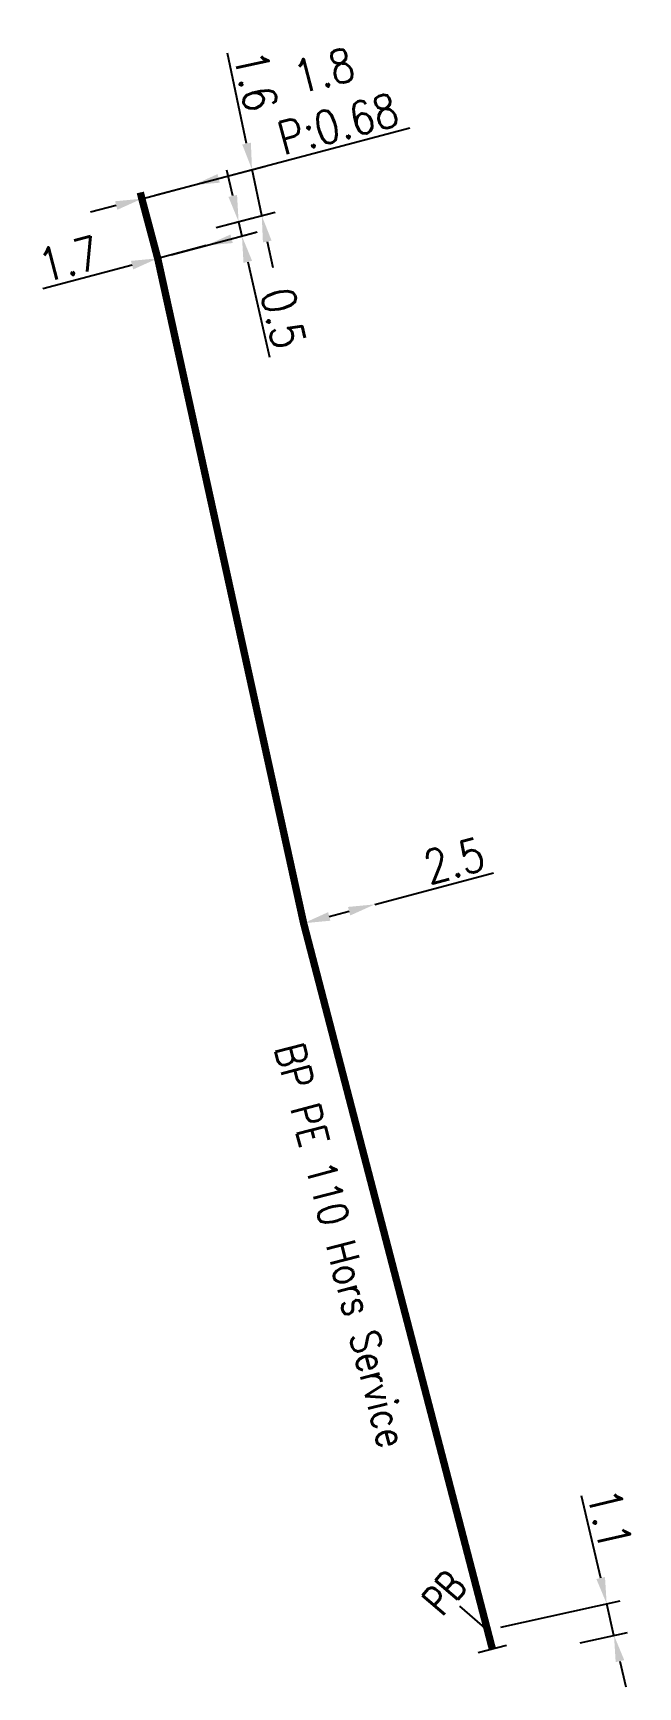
# Model space of a CAD drawing. Header units: millimetres. Extents: x 185000 to 186000, y 128000 to 129005.
# Drawn here: x 185161.2 to 185181.8, y 128949.2 to 129005.4 of the extents above; entities that cross this region are included whole.
import ezdxf
from ezdxf.enums import TextEntityAlignment as Align

# ---------------------------------------------------------------- set-up
doc = ezdxf.new("R2010")
doc.units = ezdxf.units.MM
doc.header["$PDMODE"] = 34
doc.linetypes.add('L_25_FT', pattern=[2000, 1000, 1000])
doc.layers.get('0').update_dxf_attribs({"linetype": 'CONTINUOUS'})
doc.layers.get('DEFPOINTS').update_dxf_attribs({"linetype": 'CONTINUOUS'})
doc.layers.add('L_908', color=5, linetype='CONTINUOUS')
doc.styles.add('G_ROMANS', font='ROMANS.SHX', dxfattribs={"width": 0.75})
doc.styles.get("Standard").update_dxf_attribs({"font": 'romans.shx', "width": 0.85})
doc.linetypes.add('BP_HS', pattern='A,2,-1,["G",Standard,S=0.85,R=0,X=-0.27,Y=-0.4],-1', length=4)
doc.dimstyles.get("Standard").update_dxf_attribs({"dimtxt": 1.5, "dimasz": 1.2, "dimexe": 0.625, "dimexo": 0.625, "dimgap": 0.25, "dimtad": 1, "dimdec": 1, "dimzin": 0, "dimdsep": 46, "dimtxsty": 'Standard', "dimcen": -0.5, "dimadec": 0, "dimazin": 0, "dimtfac": 1, "dimtdec": 1, "dimtmove": 0, "dimatfit": 3, "dimfxl": 0, "dimtolj": 1, "dimtzin": 0, "dimarcsym": 0})

# ---------------------------------------------------------------- blocks, each defined once
blk = doc.blocks.new('*D80')
at = {"layer": 'DEFPOINTS', "color": 0, "linetype": 'Continuous', "transparency": 16777216}
for p in [(185168.211, 128999.005), (185166.993, 128998.682), (185165.461, 128997.76)]:
    blk.add_point(p, dxfattribs=at)
at = {"layer": 'L_908', "color": 0, "linetype": 'Continuous', "lineweight": -2, "transparency": 16777216}
for p, q in [((185168.011, 128999.883), (185167.81, 129000.76)), ((185167.446, 128998.803), (185168.665, 128999.126)), ((185168.211, 128999.005), (185168.323, 128998.518)), ((185165.914, 128997.88), (185168.776, 128998.638)), ((185168.523, 128997.641), (185169.263, 128994.402))]:
    blk.add_line(p, q, dxfattribs=at)
at = {"layer": 'L_908', "color": 0, "linetype": 'Continuous', "transparency": 16777216}
for points in [[(185168.157, 128999.916), (185167.865, 128999.849), (185168.211, 128999.005)], [(185168.669, 128997.674), (185168.377, 128997.607), (185168.323, 128998.518)]]:
    blk.add_solid(points, dxfattribs=at)
at = {"layer": 'L_908', "color": 0, "linetype": 'Continuous', "transparency": 16777216, "insert": (185169.729, 128995.728), "char_height": 1.125, "attachment_point": 5, "rotation": 282.8655}
blk.add_mtext('\\A1;0.5', dxfattribs=at)
blk = doc.blocks.new('*D81')
at = {"layer": 'DEFPOINTS', "color": 0, "linetype": 'Continuous', "transparency": 16777216}
for p in [(185165.461, 128997.76), (185167.104, 128998.195), (185167.104, 128998.195)]:
    blk.add_point(p, dxfattribs=at)
at = {"layer": 'L_908', "color": 0, "linetype": 'Continuous', "lineweight": -2, "transparency": 16777216}
for p, q in [((185167.974, 128998.426), (185168.844, 128998.656)), ((185167.104, 128998.195), (185165.461, 128997.76)), ((185164.591, 128997.529), (185161.554, 128996.724))]:
    blk.add_line(p, q, dxfattribs=at)
at = {"layer": 'L_908', "color": 0, "linetype": 'Continuous', "transparency": 16777216}
for points in [[(185167.936, 128998.571), (185168.012, 128998.281), (185167.104, 128998.195)], [(185164.552, 128997.674), (185164.629, 128997.384), (185165.461, 128997.76)]]:
    blk.add_solid(points, dxfattribs=at)
at = {"layer": 'L_908', "color": 0, "linetype": 'Continuous', "transparency": 16777216, "insert": (185162.445, 128997.736), "char_height": 1.125, "attachment_point": 5, "rotation": 14.8406}
blk.add_mtext('\\A1;1.7', dxfattribs=at)
blk = doc.blocks.new('*D82')
at = {"layer": 'DEFPOINTS', "color": 0, "linetype": 'Continuous', "transparency": 16777216}
for p in [(185172.837, 128975.795), (185172.837, 128975.795), (185170.42, 128975.154)]:
    blk.add_point(p, dxfattribs=at)
at = {"layer": 'L_908', "color": 0, "linetype": 'Continuous', "lineweight": -2, "transparency": 16777216}
for p, q in [((185172.837, 128975.795), (185176.876, 128976.865)), ((185171.29, 128975.385), (185171.967, 128975.564))]:
    blk.add_line(p, q, dxfattribs=at)
at = {"layer": 'L_908', "color": 0, "linetype": 'Continuous', "transparency": 16777216}
for points in [[(185171.928, 128975.709), (185172.005, 128975.419), (185172.837, 128975.795)], [(185171.252, 128975.53), (185171.329, 128975.24), (185170.42, 128975.154)]]:
    blk.add_solid(points, dxfattribs=at)
at = {"layer": 'L_908', "color": 0, "linetype": 'Continuous', "transparency": 16777216, "insert": (185175.534, 128977.285), "char_height": 1.125, "attachment_point": 5, "rotation": 14.8404}
blk.add_mtext('\\A1;2.5', dxfattribs=at)
blk = doc.blocks.new('*D83')
at = {"layer": 'DEFPOINTS', "color": 0, "linetype": 'Continuous', "transparency": 16777216}
for p in [(185176.669, 128951.115), (185179.358, 128950.586), (185180.967, 128950.943)]:
    blk.add_point(p, dxfattribs=at)
at = {"layer": 'L_908', "color": 0, "linetype": 'Continuous', "lineweight": -2, "transparency": 16777216}
for p, q in [((185180.515, 128952.892), (185179.867, 128955.686)), ((185177.126, 128951.217), (185181.176, 128952.117)), ((185180.967, 128950.943), (185180.718, 128952.015)), ((185179.816, 128950.688), (185181.424, 128951.045)), ((185181.17, 128950.067), (185181.374, 128949.19))]:
    blk.add_line(p, q, dxfattribs=at)
at = {"layer": 'L_908', "color": 0, "linetype": 'Continuous', "transparency": 16777216}
for points in [[(185180.661, 128952.926), (185180.369, 128952.858), (185180.718, 128952.015)], [(185181.316, 128950.101), (185181.024, 128950.033), (185180.967, 128950.943)]]:
    blk.add_solid(points, dxfattribs=at)
at = {"layer": 'L_908', "color": 0, "linetype": 'Continuous', "transparency": 16777216, "insert": (185180.82, 128954.897), "char_height": 1.125, "attachment_point": 5, "rotation": 283.0593}
blk.add_mtext('\\A1;1.1', dxfattribs=at)
blk = doc.blocks.new('L_340_13')
at = {"color": 0, "linetype": 'Continuous', "flags": 128}
blk.add_lwpolyline([(0, 0), (0, 1.25)], dxfattribs=at)
at = {"color": 0, "linetype": 'Continuous', "style": 'G_ROMANS', "width": 0.75}
blk.add_text('PB', height=1, dxfattribs=at).set_placement((0, 1.945), align=Align.MIDDLE)
at = {"color": 0, "linetype": 'Continuous', "width": 0.75, "flags": 3}
for tag, p in [('DEF_LEG', (0, -10)), ('DEF_COUP', (0, -12.5)), ('DEF_TYPE', (0, -15))]:
    blk.add_attdef(tag, text='', height=1.2, dxfattribs=at).set_placement(p, align=Align.MIDDLE)
blk = doc.blocks.new('L_340_07')
at = {"color": 0, "linetype": 'Continuous', "const_width": 0.25, "flags": 128}
blk.add_lwpolyline([(0, 0), (0.35, 0)], dxfattribs=at)
at = {"color": 0, "linetype": 'Continuous', "flags": 128}
blk.add_lwpolyline([(0.35, -0.5), (0.35, 0.5)], dxfattribs=at)
at = {"color": 0, "linetype": 'Continuous', "width": 0.75, "flags": 3}
for tag, p in [('DEF_LEG', (0.723, -3.465)), ('DEF_COUP', (0.723, -5.965)), ('DEF_TYPE', (0.723, -8.465))]:
    blk.add_attdef(tag, text='', height=1.2, dxfattribs=at).set_placement(p, align=Align.MIDDLE)
blk = doc.blocks.new('*D86')
at = {"layer": 'DEFPOINTS', "color": 0, "linetype": 'Continuous', "transparency": 16777216}
for p in [(185164.922, 128999.787), (185168.997, 128999.214), (185166.993, 128998.682)]:
    blk.add_point(p, dxfattribs=at)
at = {"layer": 'L_908', "color": 0, "linetype": 'Continuous', "lineweight": -2, "transparency": 16777216}
for p, q in [((185168.48, 129001.66), (185167.83, 129004.734)), ((185165.375, 128999.907), (185169.12, 129000.899)), ((185168.997, 128999.214), (185168.666, 129000.779)), ((185167.446, 128998.803), (185169.451, 128999.334)), ((185169.184, 128998.333), (185169.37, 128997.453))]:
    blk.add_line(p, q, dxfattribs=at)
at = {"layer": 'L_908', "color": 0, "linetype": 'Continuous', "transparency": 16777216}
for points in [[(185168.627, 129001.691), (185168.334, 129001.629), (185168.666, 129000.779)], [(185169.33, 128998.364), (185169.037, 128998.302), (185168.997, 128999.214)]]:
    blk.add_solid(points, dxfattribs=at)
at = {"layer": 'L_908', "color": 0, "linetype": 'Continuous', "transparency": 16777216, "insert": (185168.796, 129003.792), "char_height": 1.125, "attachment_point": 5, "rotation": 281.9391}
blk.add_mtext('\\A1;1.6', dxfattribs=at)
blk = doc.blocks.new('*D87')
at = {"layer": 'DEFPOINTS', "color": 0, "linetype": 'Continuous', "transparency": 16777216}
for p in [(185166.662, 129000.248), (185166.662, 129000.248), (185164.922, 128999.787)]:
    blk.add_point(p, dxfattribs=at)
at = {"layer": 'L_908', "color": 0, "linetype": 'Continuous', "lineweight": -2, "transparency": 16777216}
for p, q in [((185167.532, 129000.478), (185174.033, 129002.201)), ((185164.922, 128999.787), (185166.662, 129000.248)), ((185164.052, 128999.556), (185163.182, 128999.326))]:
    blk.add_line(p, q, dxfattribs=at)
at = {"layer": 'L_908', "color": 0, "linetype": 'Continuous', "transparency": 16777216}
for points in [[(185167.493, 129000.623), (185167.57, 129000.333), (185166.662, 129000.248)], [(185164.013, 128999.701), (185164.09, 128999.411), (185164.922, 128999.787)]]:
    blk.add_solid(points, dxfattribs=at)
at = {"layer": 'L_908', "color": 0, "linetype": 'Continuous', "transparency": 16777216, "insert": (185171.351, 129003.236), "char_height": 1.125, "attachment_point": 5, "rotation": 14.8406}
blk.add_mtext('\\A1;1.8\\PP:0.68', dxfattribs=at)

msp = doc.modelspace()

# ---------------------------------------------------------------- linework, layer by layer
at = {"layer": 'L_908', "linetype": 'BP_HS', "const_width": 0.25}
msp.add_lwpolyline([(185164.87, 129000), (185164.922, 128999.787), (185165.461, 128997.76), (185170.42, 128975.154), (185176.669, 128951.115), (185176.744, 128950.825)], dxfattribs=at)

# ---------------------------------------------------------------- block references
at = {"layer": 'L_908'}
for name, p, rotation in [('L_340_13', (185176.669, 128951.115), 49.13878818824133), ('L_340_07', (185176.744, 128950.825), 284.5708245612981)]:
    msp.add_blockref(name, p, dxfattribs=dict(at, rotation=rotation))

# ---------------------------------------------------------------- texts
at = {"layer": 'L_908', "linetype": 'L_25_FT', "width": 0.85}
msp.add_text('BP PE 110 Hors Service', height=1, rotation=284.5708, dxfattribs=at).set_placement((185171.714, 128964.213), align=Align.MIDDLE)

# ---------------------------------------------------------------- dimensions: what is measured, and where the dimension line sits
at = {"layer": 'L_908', "linetype": 'Continuous'}
for base, p1, p2, angle, text, picture, middle in [((185166.662, 129000.248), (185164.922, 128999.787), (185166.662, 129000.248), 194.8406, '<>\\PP:0.68', '*D87', (185171.783, 129001.605)), ((185168.997, 128999.214), (185164.922, 128999.787), (185166.993, 128998.682), 101.9391, '1.6', '*D86', (185168.062, 129003.637)), ((185168.211, 128999.005), (185165.461, 128997.76), (185166.993, 128998.682), 282.8655, '0.5', '*D80', (185168.998, 128995.561))]:
    dim = msp.add_linear_dim(base=base, p1=p1, p2=p2, angle=angle, text=text, dimstyle='Standard', override={"dimscale": 0.75, "dimatfit": 0}, dxfattribs=at)
    dim.commit()
    dim.dimension.update_dxf_attribs({"geometry": picture, "text_midpoint": middle, "dimtype": 160})
for base, p1, p2, angle, override, picture, middle in [((185167.104, 128998.195), (185165.461, 128997.76), (185167.104, 128998.195), 194.8406, {"dimscale": 0.75, "dimatfit": 0}, '*D81', (185162.637, 128997.011)), ((185172.837, 128975.795), (185170.42, 128975.154), (185172.837, 128975.795), 194.8404, {"dimscale": 0.75}, '*D82', (185175.726, 128976.56)), ((185180.967, 128950.943), (185176.669, 128951.115), (185179.358, 128950.586), 103.0593, {"dimscale": 0.75, "dimatfit": 0}, '*D83', (185180.089, 128954.727))]:
    dim = msp.add_linear_dim(base=base, p1=p1, p2=p2, angle=angle, dimstyle='Standard', override=override, dxfattribs=at)
    dim.commit()
    dim.dimension.update_dxf_attribs({"geometry": picture, "text_midpoint": middle, "dimtype": 160})

doc.saveas('drawing.dxf')
